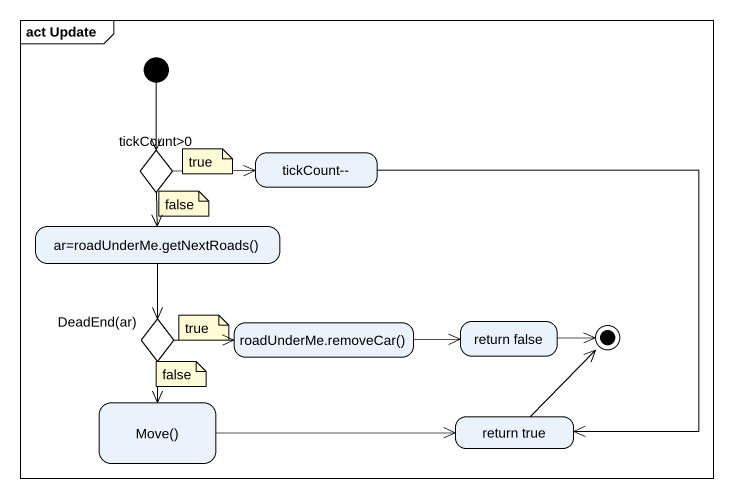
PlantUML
@startuml
mainframe act Update
hide empty description
state "tickCount>0" as tickCount_0 <<choice>>
state "tickCount--" as tickCount
state "ar=roadUnderMe.getNextRoads()" as ar_roadUnderMe_getNextRoads
state "DeadEnd(ar)" as DeadEnd_ar <<choice>>
state "roadUnderMe.removeCar()" as roadUnderMe_removeCar
state "return false" as return_false
state "Move()" as Move
state "return true" as return_true
[*] --> tickCount_0
tickCount_0 -right-> tickCount
tickCount_0 --> ar_roadUnderMe_getNextRoads
tickCount --> return_true
ar_roadUnderMe_getNextRoads --> DeadEnd_ar
DeadEnd_ar -right-> roadUnderMe_removeCar
DeadEnd_ar --> Move
roadUnderMe_removeCar -right-> return_false
Move -right-> return_true
return_false -right-> [*]
return_true -up-> [*]
note as N1
  true
end note
note as N2
  false
end note
note as N3
  true
end note
note as N4
  false
end note
@enduml
